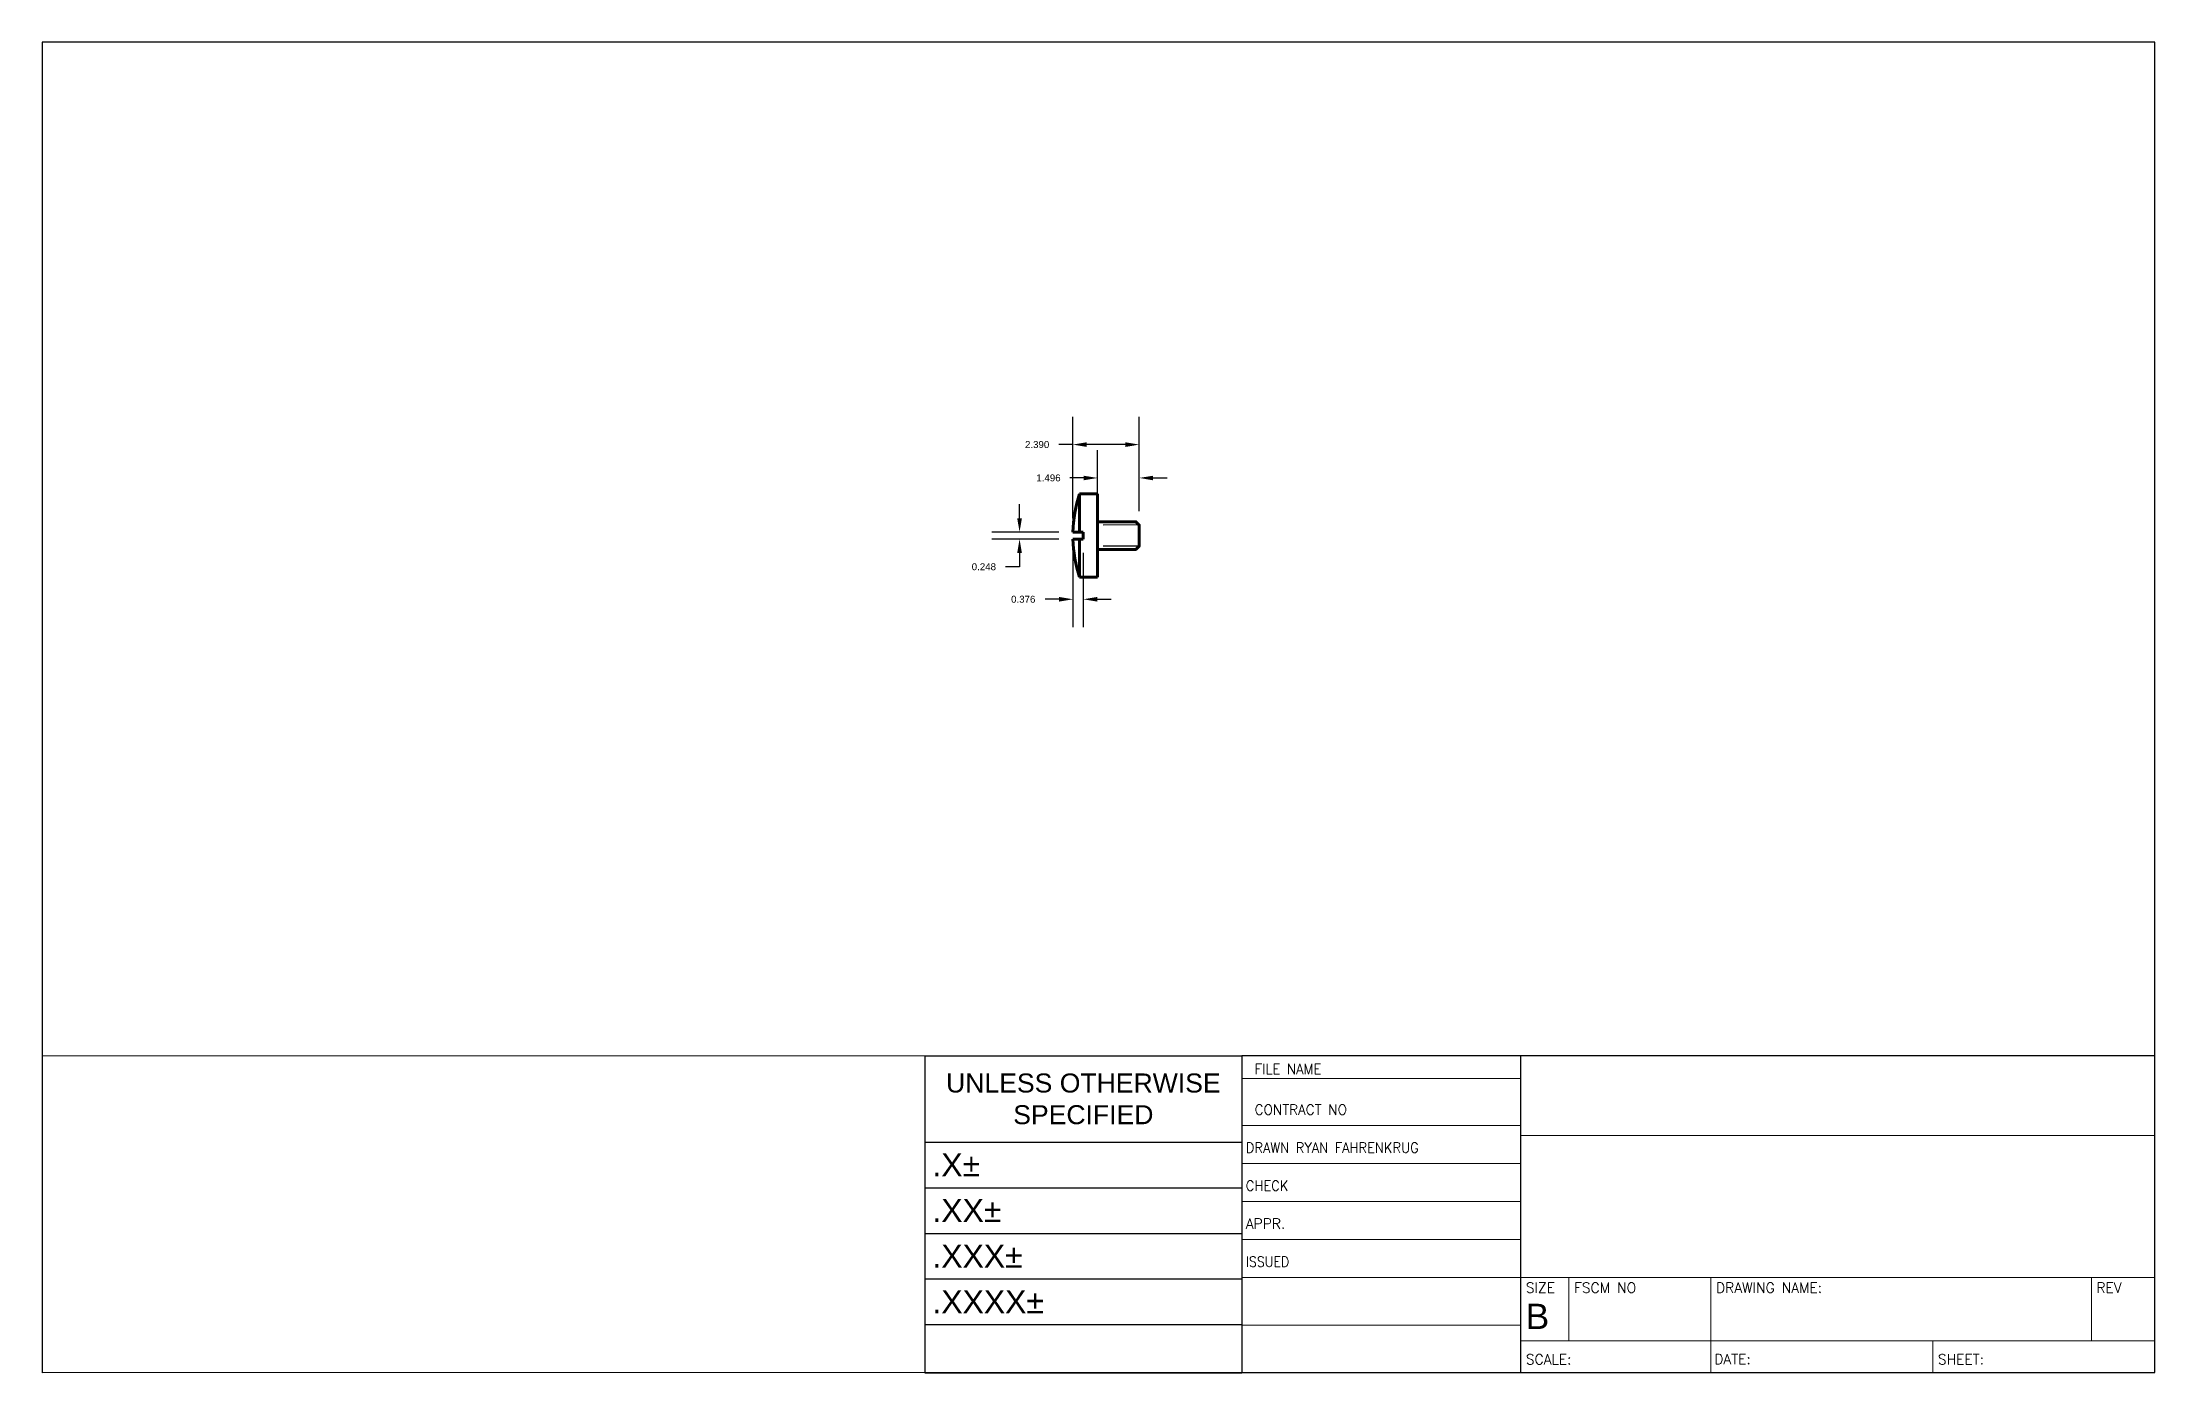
# Paper-space layout 'B SIZE' of a CAD drawing. Header units: inches. Extents: x 0 to 16.7, y 0 to 10.5.
# The model-space entities are those that its viewports show. They can reach past a viewport. Long polylines and large blocks are cut down to what shows.
import ezdxf
from ezdxf.enums import TextEntityAlignment as Align

# ---------------------------------------------------------------- set-up
doc = ezdxf.new("R2010")
doc.units = ezdxf.units.IN
doc.header["$MEASUREMENT"] = 0
doc.linetypes.add('HIDDEN', pattern=[0.375, 0.25, -0.125])
for name, color, linetype, lineweight in [('Dimention', 5, 'Continuous', 50), ('Hidden', 3, 'HIDDEN', 30), ('Object', 7, 'Continuous', 70)]:
    doc.layers.add(name, color=color, linetype=linetype, lineweight=lineweight)
doc.layers.add('Title Block', color=7, linetype='Continuous')
doc.styles.add('ACANSTS', font='romans.shx', dxfattribs={"height": 1})
doc.styles.get("Standard").update_dxf_attribs({"font": 'arial.ttf'})
doc.dimstyles.new('MECH 2-1', dxfattribs={"dimtxt": 0.0625, "dimasz": 0.125, "dimexe": 0.25, "dimexo": 0.125, "dimgap": 0.09, "dimtad": 0, "dimtih": 1, "dimtoh": 1, "dimdec": 3, "dimlfac": 4, "dimzin": 0, "dimdsep": 46, "dimtxsty": 'Standard', "dimcen": 0.125, "dimadec": 0, "dimazin": 0, "dimtfac": 1, "dimtdec": 3, "dimtofl": 0, "dimtmove": 0, "dimatfit": 3, "dimfxl": 1, "dimtolj": 1, "dimtzin": 0, "dimarcsym": 0})

# ---------------------------------------------------------------- blocks, each defined once
blk = doc.blocks.new('*T7')
at = {"layer": 'Title Block', "color": 0, "linetype": 'ByBlock', "lineweight": -2, "transparency": 16777216}
for p, q in [((0, 0), (2.5, 0)), ((0, 0), (0, -2.501)), ((2.5, 0), (2.5, -2.501)), ((0, -0.681), (2.5, -0.681)), ((0, -1.041), (2.5, -1.041)), ((0, -1.401), (2.5, -1.401)), ((0, -1.761), (2.5, -1.761)), ((0, -2.121), (2.5, -2.121)), ((0, -2.501), (2.5, -2.501))]:
    blk.add_line(p, q, dxfattribs=at)
at = {"layer": 'Title Block', "color": 0, "transparency": 16777216, "width": 2.38}
for s, insert, char_height, attachment_point in [('UNLESS OTHERWISE SPECIFIED', (1.25, -0.341), 0.15, 5), ('.X%%P', (0.06, -0.861), 0.18, 4), ('.XX%%P', (0.06, -1.221), 0.18, 4), ('.XXX%%P', (0.06, -1.581), 0.18, 4), ('.XXXX%%P', (0.06, -1.941), 0.18, 4)]:
    blk.add_mtext(s, dxfattribs=dict(at, insert=insert, char_height=char_height, attachment_point=attachment_point))
blk = doc.blocks.new('*D12')
at = {"layer": 'Defpoints', "color": 0, "transparency": 16777216}
for p in [(1.853, 2.855), (1.853, 2.432), (2.227, 2.432)]:
    blk.add_point(p, dxfattribs=at)
at = {"layer": 'Dimention', "color": 0, "lineweight": -2, "transparency": 16777216}
for p, q in [((1.853, 2.557), (1.853, 3.105)), ((2.227, 2.557), (2.227, 3.105)), ((1.728, 2.855), (1.603, 2.855)), ((2.352, 2.855), (2.477, 2.855))]:
    blk.add_line(p, q, dxfattribs=at)
at = {"layer": 'Dimention', "color": 0, "transparency": 16777216}
for points in [[(1.728, 2.875), (1.728, 2.834), (1.853, 2.855)], [(2.352, 2.875), (2.352, 2.834), (2.227, 2.855)]]:
    blk.add_solid(points, dxfattribs=at)
at = {"layer": 'Dimention', "color": 0, "transparency": 16777216, "insert": (1.411, 2.855), "char_height": 0.0625, "attachment_point": 5}
blk.add_mtext('\\A1;1.496', dxfattribs=at)
blk = doc.blocks.new('*D13')
at = {"layer": 'Defpoints', "color": 0, "transparency": 16777216}
for p in [(1.63, 3.155), (1.63, 2.368), (2.227, 2.432)]:
    blk.add_point(p, dxfattribs=at)
at = {"layer": 'Dimention', "color": 0, "lineweight": -2, "transparency": 16777216}
for p, q in [((1.63, 2.493), (1.63, 3.405)), ((2.227, 2.557), (2.227, 3.405)), ((1.63, 3.155), (1.505, 3.155)), ((2.102, 3.155), (1.755, 3.155))]:
    blk.add_line(p, q, dxfattribs=at)
at = {"layer": 'Dimention', "color": 0, "transparency": 16777216}
for points in [[(1.755, 3.176), (1.755, 3.134), (1.63, 3.155)], [(2.102, 3.176), (2.102, 3.134), (2.227, 3.155)]]:
    blk.add_solid(points, dxfattribs=at)
at = {"layer": 'Dimention', "color": 0, "transparency": 16777216, "insert": (1.309, 3.155), "char_height": 0.0625, "attachment_point": 5}
blk.add_mtext('\\A1;2.390', dxfattribs=at)
blk = doc.blocks.new('*D14')
at = {"layer": 'Defpoints', "color": 0, "transparency": 16777216}
for p in [(1.151, 2.368), (1.63, 2.368), (1.63, 2.306)]:
    blk.add_point(p, dxfattribs=at)
at = {"layer": 'Dimention', "color": 0, "lineweight": -2, "transparency": 16777216}
for p, q in [((1.151, 2.493), (1.151, 2.618)), ((1.505, 2.368), (0.901, 2.368)), ((1.505, 2.306), (0.901, 2.306)), ((1.151, 2.181), (1.151, 2.056)), ((1.151, 2.056), (1.026, 2.056))]:
    blk.add_line(p, q, dxfattribs=at)
at = {"layer": 'Dimention', "color": 0, "transparency": 16777216}
for points in [[(1.13, 2.493), (1.172, 2.493), (1.151, 2.368)], [(1.13, 2.181), (1.172, 2.181), (1.151, 2.306)]]:
    blk.add_solid(points, dxfattribs=at)
at = {"layer": 'Dimention', "color": 0, "transparency": 16777216, "insert": (0.83, 2.056), "char_height": 0.0625, "attachment_point": 5}
blk.add_mtext('\\A1;0.248', dxfattribs=at)
blk = doc.blocks.new('*D15')
at = {"layer": 'Defpoints', "color": 0, "transparency": 16777216}
for p in [(1.63, 2.306), (1.724, 2.306), (1.724, 1.764)]:
    blk.add_point(p, dxfattribs=at)
at = {"layer": 'Dimention', "color": 0, "lineweight": -2, "transparency": 16777216}
for p, q in [((1.63, 2.181), (1.63, 1.514)), ((1.724, 2.181), (1.724, 1.514)), ((1.505, 1.764), (1.38, 1.764)), ((1.849, 1.764), (1.974, 1.764))]:
    blk.add_line(p, q, dxfattribs=at)
at = {"layer": 'Dimention', "color": 0, "transparency": 16777216}
for points in [[(1.505, 1.785), (1.505, 1.743), (1.63, 1.764)], [(1.849, 1.785), (1.849, 1.743), (1.724, 1.764)]]:
    blk.add_solid(points, dxfattribs=at)
at = {"layer": 'Dimention', "color": 0, "transparency": 16777216, "insert": (1.184, 1.764), "char_height": 0.0625, "attachment_point": 5}
blk.add_mtext('\\A1;0.376', dxfattribs=at)

msp = doc.modelspace()

# ---------------------------------------------------------------- linework, layer by layer
at = {"layer": 'Hidden'}
for p, q in [((2.22714, 2.43203), (1.85314, 2.43178)), ((2.22714, 2.24178), (1.85314, 2.24178))]:
    msp.add_line(p, q, dxfattribs=at)
at = {"layer": 'Object'}
for p, q in [((1.85314, 2.71178), (1.69114, 2.71178)), ((1.69114, 2.71178), (1.69114, 2.36778)), ((1.85314, 2.71178), (1.85314, 1.96178)), ((1.69114, 2.36778), (1.62955, 2.36778)), ((1.62955, 2.36778), (1.72355, 2.36778)), ((1.69114, 2.30578), (1.62955, 2.30578)), ((1.72355, 2.30578), (1.69114, 2.30578)), ((1.69114, 2.30578), (1.69114, 1.96178)), ((1.72355, 2.36778), (1.72355, 2.30578)), ((1.69114, 1.96178), (1.85314, 1.96178))]:
    msp.add_line(p, q, dxfattribs=at)
msp.add_lwpolyline([(1.85314, 2.21178), (2.19714, 2.21178), (2.22714, 2.24178), (2.22714, 2.43178), (2.19714, 2.46178), (1.85314, 2.46178)], close=True, dxfattribs=at)
for start, end in [(161.224047, 178.475306), (181.524694, 198.775953)]:
    msp.add_arc((2.79421, 2.33678), 1.16507, start, end, dxfattribs=at)

# ---------------------------------------------------------------- dimensions: what is measured, and where the dimension line sits
at = {"layer": 'Dimention'}
for base, p2, picture, middle in [((1.62955, 3.15515), (1.62955, 2.36778), '*D13', (1.30867, 3.15515)), ((1.85314, 2.85463), (1.85314, 2.43178), '*D12', (1.41065, 2.85463))]:
    dim = msp.add_linear_dim(base=base, p1=(2.22714, 2.43178), p2=p2, dimstyle='MECH 2-1', dxfattribs=at)
    dim.commit()
    dim.dimension.update_dxf_attribs({"geometry": picture, "text_midpoint": middle})
dim = msp.add_linear_dim(base=(1.15078, 2.36778), p1=(1.62955, 2.30578), p2=(1.62955, 2.36778), angle=90, dimstyle='MECH 2-1', dxfattribs=at)
dim.commit()
dim.dimension.update_dxf_attribs({"geometry": '*D14', "text_midpoint": (0.83026, 2.05578), "dimtype": 160})
dim = msp.add_linear_dim(base=(1.72355, 1.76413), p1=(1.62955, 2.30578), p2=(1.72355, 2.30578), dimstyle='MECH 2-1', dxfattribs=at)
dim.commit()
dim.dimension.update_dxf_attribs({"geometry": '*D15', "text_midpoint": (1.18412, 1.76413), "dimtype": 160})

psp = doc.layouts.new('B SIZE')

# ---------------------------------------------------------------- linework, layer by layer
at = {"layer": 'Title Block'}
for p, q in [((16.661, 10.499), (0, 10.499)), ((0, 10.499), (0, 0.002)), ((16.661, 0.003), (16.661, 10.499)), ((11.661, 0.003), (11.661, 2.503)), ((16.661, 0.003), (0, 0.002))]:
    psp.add_line(p, q, dxfattribs=at)
at = {"layer": 'Title Block', "lineweight": 15}
for p, q in [((9.461, 2.323), (11.661, 2.323)), ((11.661, 1.953), (9.461, 1.953)), ((16.661, 1.873), (11.661, 1.873)), ((11.661, 1.653), (9.461, 1.653)), ((11.661, 1.353), (9.461, 1.353)), ((11.661, 1.053), (9.461, 1.053)), ((11.661, 0.753), (9.461, 0.753)), ((16.661, 0.753), (11.661, 0.753)), ((12.041, 0.753), (12.041, 0.253)), ((13.161, 0.753), (13.161, 0.003)), ((16.161, 0.753), (16.161, 0.253)), ((11.661, 0.378), (9.461, 0.378)), ((16.661, 0.253), (11.661, 0.253)), ((14.911, 0.003), (14.911, 0.253))]:
    psp.add_line(p, q, dxfattribs=at)
at = {"layer": 'Title Block'}
psp.add_lwpolyline([(16.661, 2.503), (9.461, 2.503), (9.461, 0.003), (16.661, 0.003)], close=True, dxfattribs=at)

# ---------------------------------------------------------------- block references
psp.add_blockref('*T7', (6.961, 2.503))

# ---------------------------------------------------------------- texts
at = {"insert": (11.699, 0.547), "char_height": 0.2, "attachment_point": 1}
psp.add_mtext_dynamic_manual_height_columns('B', width=0.2939, gutter_width=1, heights=[0], dxfattribs=at)
at = {"layer": 'Title Block', "lineweight": 15, "style": 'ACANSTS'}
for s, width, p in [('FILE NAME', 0.951562, (9.562, 2.358)), ('CONTRACT NO', 0.979028, (9.562, 2.038)), ('DRAWN RYAN FAHRENKRUG', 0.942857, (9.492, 1.738))]:
    psp.add_text(s, height=0.08, dxfattribs=dict(at, width=width)).set_placement(p)
for s, width, p in [('CHECK', 0.942857, (9.492, 1.478)), ('ISSUED', 0.90932, (9.492, 0.878))]:
    psp.add_text(s, height=0.08, dxfattribs=dict(at, width=width)).set_placement(p, align=Align.MIDDLE_LEFT)
for s, p in [('APPR.', (9.492, 1.178)), ('SCALE:', (11.701, 0.108)), ('SHEET:', (14.951, 0.108))]:
    psp.add_text(s, height=0.08, dxfattribs=at).set_placement(p, align=Align.MIDDLE_LEFT)
for s, p in [('SIZE', (11.701, 0.633)), ('FSCM NO', (12.081, 0.633)), ('DRAWING NAME:', (13.201, 0.633)), ('REV', (16.201, 0.633)), ('DATE:', (13.187, 0.07))]:
    psp.add_text(s, height=0.08, dxfattribs=at).set_placement(p)

# ---------------------------------------------------------------- viewports
at = {"layer": '0'}
psp.add_viewport(center=(8.331, 6.501), size=(16.661, 7.9958), view_center_point=(1.86117, 2.21606), view_height=9.1134454, dxfattribs=at)

doc.saveas('drawing.dxf')
